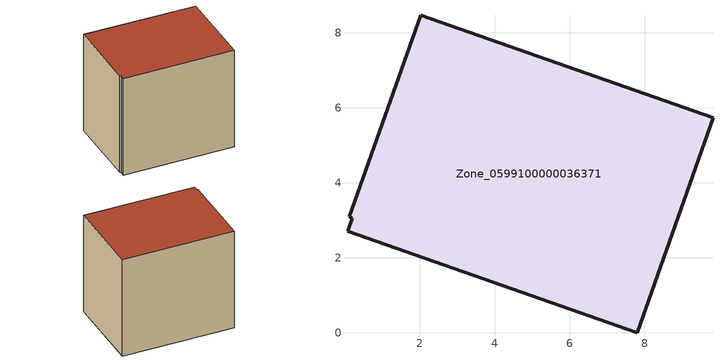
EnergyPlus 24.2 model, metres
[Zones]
Zone_0599100000036371
 floor ground (C_G): 0.08,2.7 0.21,3.05 0.13,3.09 2.03,8.47 9.82,5.73 7.8,0 z0.47
 wall outside (C_F): 9.82,5.73 2.03,8.47 0.13,3.09 0.21,3.05 0.08,2.7 7.8,0 9.82,5.73 z0.47:8.09
 roof outside (C_R): 0.21,3.05 0.08,2.7 7.8,0 9.82,5.73 2.03,8.47 0.13,3.09 z8.09
[BUILDING]
Pand.0599100000036371: North Axis=0; Terrain=City; Loads Convergence Tolerance Value=0.04; Temperature Convergence Tolerance Value=0.4; Solar Distribution=FullExterior; Maximum Number of Warmup Days=25; Minimum Number of Warmup Days=1
[Site:Location]
Rotterdam.The.Hague.AP_ZH_NLD Design_Conditions: Latitude=51.96; Longitude=4.45; Time Zone=1; Elevation=-4.5
[SITE:GROUNDTEMPERATURE:BUILDINGSURFACE]
18, 18, 18, 18, 18, 18, 18, 18, 18, 18, 18, 18
[MATERIAL] Thermal Absorptance=0.9; Solar Absorptance=0.7; Visible Absorptance=0.7
Name | Roughness | Thickness | Conductivity | Density | Specific Heat
G.TI.1965-1974 | MediumSmooth | 0.15 | 0.882353 | 540 | 1210
F.TI.1965-1974 | Rough | 0.3 | 0.697674 | 1920 | 840
R.TI.1965-1974 | MediumRough | 0.2 | 0.232558 | 1500 | 1000
[CONSTRUCTION]
C_G: G.TI.1965-1974
C_F: F.TI.1965-1974
C_R: R.TI.1965-1974
[ZONE]
Zone_0599100000036371: Type=1; Multiplier=1; Ceiling Height=Autocalculate; Volume=Autocalculate; Floor Area=autocalculate; Part of Total Floor Area=Yes
[ZONEINFILTRATION:DESIGNFLOWRATE]
Infil_Zone_0599100000036371: Zone or ZoneList or Space or SpaceList=Zone_0599100000036371; Schedule=AlwaysOn; Design Flow Rate Calculation Method=Flow/Area; Flow Rate per Floor Area=0.003; Constant Term Coefficient=1; Temperature Term Coefficient=0; Velocity Term Coefficient=0; Velocity Squared Term Coefficient=0
[HVACTEMPLATE:ZONE:IDEALLOADSAIRSYSTEM]
Zone_0599100000036371: Maximum Heating Supply Air Temperature=50; Minimum Cooling Supply Air Temperature=13; Maximum Heating Supply Air Humidity Ratio=0.0156; Minimum Cooling Supply Air Humidity Ratio=0.0077; Heating Limit=NoLimit; Cooling Limit=NoLimit; Dehumidification Control Type=ConstantSensibleHeatRatio; Cooling Sensible Heat Ratio=0.7; Dehumidification Setpoint=60; Humidification Control Type=None; Humidification Setpoint=30; Outdoor Air Method=None; Outdoor Air Flow Rate per Person=0.00944; Outdoor Air Flow Rate per Zone Floor Area=0; Outdoor Air Flow Rate per Zone=0; Demand Controlled Ventilation Type=None; Outdoor Air Economizer Type=NoEconomizer; Heat Recovery Type=None; Sensible Heat Recovery Effectiveness=0.7; Latent Heat Recovery Effectiveness=0.65
[ZONECONTROL:THERMOSTAT]
ThermostatControl_Zone_0599100000036371: Zone or ZoneList=Zone_0599100000036371; Control Type Schedule=DualSetpointControlType; Control 1=Thermostat_Zone_0599100000036371; Temperature Difference Between Cutout And Setpoint=0
[THERMOSTATSETPOINT:DUALSETPOINT]
Thermostat_Zone_0599100000036371: Heating Setpoint Temperature Schedule=HeatingSetpoint_Zone_0599100000036371; Cooling Setpoint Temperature Schedule=CoolingSetpoint_Zone_0599100000036371
[SCHEDULE:COMPACT]
HeatingSetpoint_Zone_0599100000036371: Through: 12/31, For: AllDays, Until: 24:00, 21
CoolingSetpoint_Zone_0599100000036371: Through: 12/31, For: AllDays, Until: 24:00, 24
DualSetpointControlType: Through: 12/31, For: AllDays, Until: 24:00, 4
AlwaysOn: Through: 12/31, For: AllDays, Until: 24:00, 1
